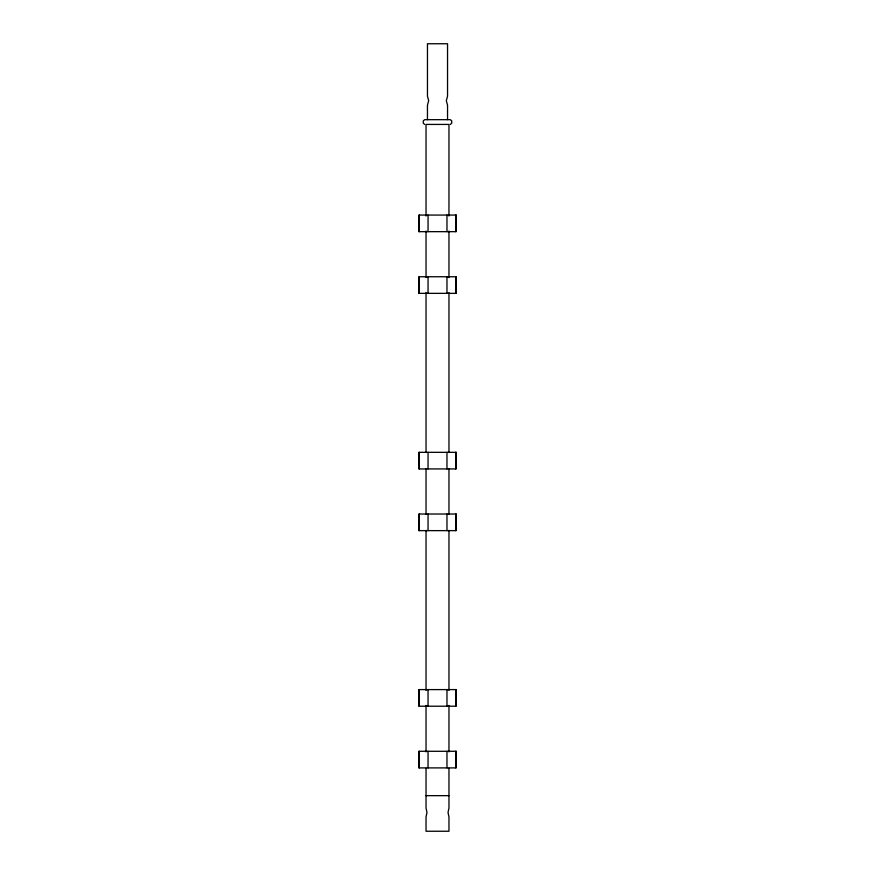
<?xml version="1.0" encoding="UTF-8"?>
<svg xmlns="http://www.w3.org/2000/svg" width="875" height="875" viewBox="0 0 875 875"><rect width="100%" height="100%" fill="white"/><g stroke="black" fill="none" stroke-linecap="round" stroke-linejoin="round"><path stroke-width="1.31" d="M450.308 124.425L451.719 123.233L451.719 120.859L450.308 119.678L424.692 119.678L423.281 120.859L423.281 123.233L424.692 124.425M426.037 795.659L448.963 795.659M455.711 215.064L455.766 231.667M455.711 276.752L455.766 293.355M455.711 452.331L455.766 468.934M455.711 514.019L455.766 530.633M455.711 689.598L455.766 706.212M455.711 751.286L455.766 767.9M448.963 216.016L448.963 124.425L426.037 124.425L426.037 216.016M448.963 231.055L448.963 277.539M448.963 292.578L448.963 452.517M448.963 468.923L448.963 514.041M448.963 530.447L448.963 690.397M448.963 705.436L448.963 751.909M448.963 768.316L448.963 808.041L448.033 812.503L448.963 816.977L448.963 831.25L426.037 831.25L426.037 816.977L426.967 812.503L426.037 808.041L426.037 768.316M447.541 119.678L447.541 105.208L446.327 100.691L447.541 96.184L447.541 43.75L427.459 43.75L427.459 96.184L428.673 100.691L427.459 105.208L427.459 119.678M446.972 215.064L446.972 231.667M446.972 276.752L446.972 293.355M446.972 452.331L446.972 468.934M446.972 514.019L446.972 530.633M446.972 689.598L446.972 706.212M446.972 751.286L446.972 767.9M428.05 215.064L428.05 231.667M428.05 276.752L428.05 293.355M428.05 452.331L428.05 468.934M428.05 514.019L428.05 530.633M428.05 689.598L428.05 706.212M428.05 751.286L428.05 767.9M426.037 231.055L426.037 277.539M426.037 292.578L426.037 452.517M426.037 468.923L426.037 514.041M426.037 530.447L426.037 690.397M426.037 705.436L426.037 751.909M419.289 215.064L419.234 231.667M419.289 276.752L419.234 293.355M419.289 452.331L419.234 468.934M419.289 514.019L419.234 530.633M419.289 689.598L419.234 706.212M419.289 751.286L419.234 767.9M456.159 215.064L418.841 215.064L418.841 231.667L456.159 231.667L456.159 215.064M456.159 276.752L418.841 276.752L418.841 293.355L456.159 293.355L456.159 276.752M456.159 452.331L418.841 452.331L418.841 468.934L456.159 468.934L456.159 452.331M456.159 514.019L418.841 514.019L418.841 530.633L456.159 530.633L456.159 514.019M456.159 689.598L418.841 689.598L418.841 706.212L456.159 706.212L456.159 689.598M456.159 751.286L418.841 751.286L418.841 767.9L456.159 767.9L456.159 751.286"/></g></svg>
